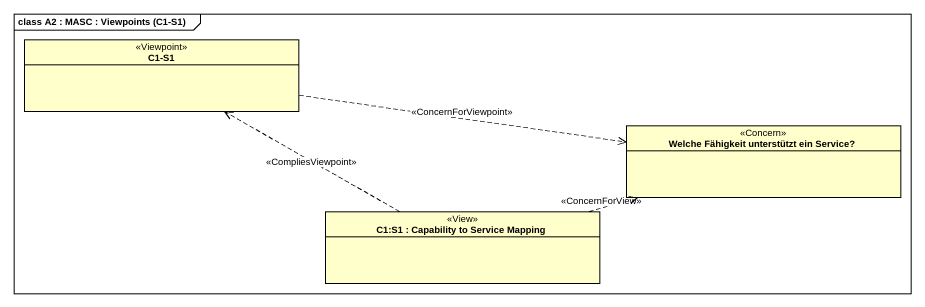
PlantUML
@startuml
mainframe class A2 : MASC : Viewpoints (C1-S1)
hide circle
hide empty members
class "C1-S1" as C1_S1 <<Viewpoint>>
class "Welche Fähigkeit unterstützt ein Service?" as Welche_Fähigkeit <<Concern>>
class "C1:S1 : Capability to Service Mapping" as C1_S1_Capability_to_Service <<View>>
C1_S1 .right.> Welche_Fähigkeit : <<ConcernForViewpoint>>
C1_S1_Capability_to_Service .left.> C1_S1 : <<CompliesViewpoint>>
C1_S1_Capability_to_Service .right.> Welche_Fähigkeit : <<ConcernForView>>
@enduml
